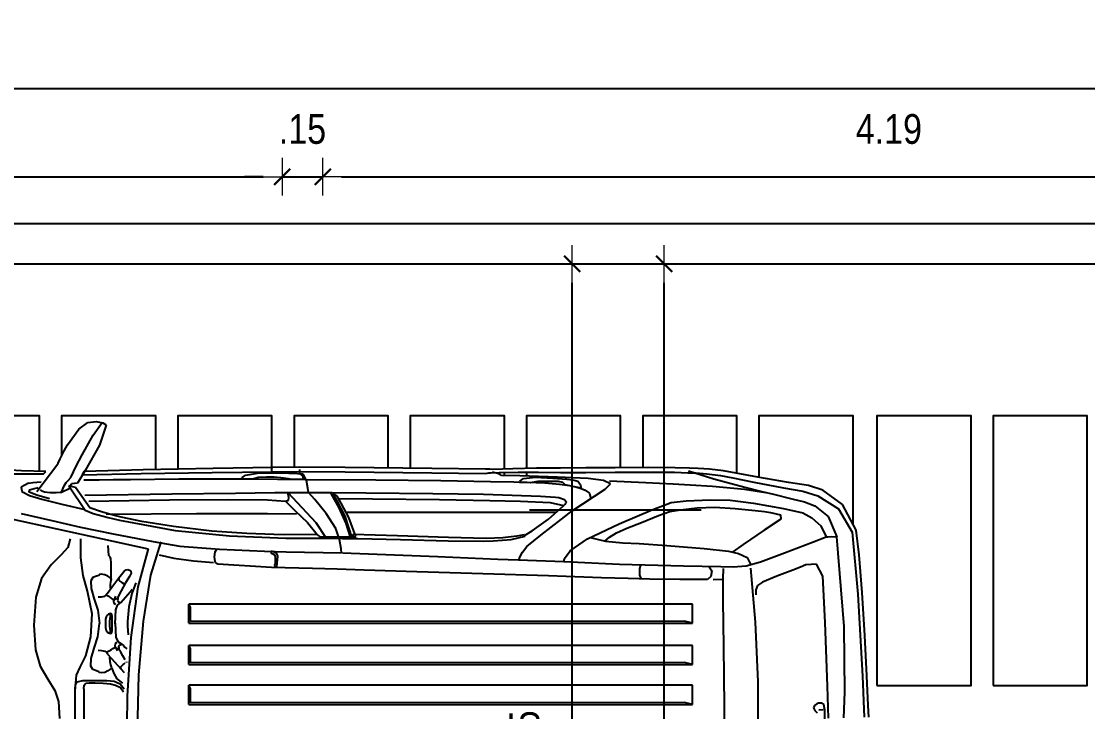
# Model space of a CAD drawing. Header units: millimetres. Extents: x -178 to 521, y -135 to 750.
# Drawn here: x 28.849 to 32.795, y 708.783 to 711.338 of the extents above; entities that cross this region are included whole.
import ezdxf

# ---------------------------------------------------------------- set-up
doc = ezdxf.new("R2010")
doc.units = ezdxf.units.MM
doc.header["$LTSCALE"] = 20
doc.header["$MEASUREMENT"] = 0
doc.header["$PDSIZE"] = -5
doc.layers.get('0').update_dxf_attribs({"linetype": 'CONTINUOUS'})
doc.layers.get('Defpoints').update_dxf_attribs({"linetype": 'CONTINUOUS'})
doc.layers.add('AR-ALV', color=5, linetype='CONTINUOUS')
doc.layers.add('E-Pen-C', color=4, linetype='CONTINUOUS', lineweight=15)
doc.layers.add('E-Pen-G', color=3, linetype='CONTINUOUS', lineweight=30)
doc.styles.add('F2', font='ARIALN.TTF')
doc.dimstyles.new('DIMENSION-1', dxfattribs={"dimtxt": 0.11, "dimasz": 0.07, "dimexe": 1, "dimexo": 0, "dimgap": 0.12, "dimtad": 1, "dimzin": 7, "dimdsep": 46, "dimtxsty": 'F2', "dimblk1": 'TRACO', "dimblk2": 'TRACO', "dimsah": 1, "dimcen": 1, "dimse1": 1, "dimse2": 1, "dimclrd": 256, "dimclre": 256, "dimclrt": 6, "dimadec": 0, "dimazin": 0, "dimtfac": 1, "dimtix": 1, "dimtmove": 2, "dimatfit": 3, "dimldrblk": 'TRACO', "dimfxl": 1, "dimtolj": 1, "dimtzin": 0, "dimarcsym": 0})

# ---------------------------------------------------------------- blocks, each defined once
blk = doc.blocks.new('Austin Mini dessus')
at = {"color": 8, "flags": 128}
for points in [[(3.5043, 3.0618), (3.503, 2.8311)], [(1.2927, 2.7938), (1.2904, 3.0155)], [(1.1008, 2.9854), (1.1008, 2.7686)], [(1.1326, 2.7677), (1.1326, 2.9863)], [(1.3308, 2.9266), (1.3369, 2.7159)], [(3.8763, 2.9214), (3.8745, 2.8469)], [(1.1013, 2.893), (1.1007, 2.7756)], [(1.0386, 2.8145), (1.0427, 2.877)], [(3.6279, 2.8795), (3.6277, 2.7413)], [(3.8333, 2.8378), (3.8378, 2.8476)], [(3.8378, 2.8476), (3.8458, 2.8564)], [(3.8688, 2.8456), (3.8527, 2.8468)], [(3.8745, 2.8469), (3.8712, 2.8257)], [(3.8888, 2.876), (3.8844, 2.7575)], [(3.9456, 2.8742), (3.9489, 2.78)], [(4.0141, 2.7205), (4.0208, 2.8728)], [(4.0372, 2.8721), (4.0353, 2.829)], [(1.0249, 2.7734), (1.0386, 2.8145)], [(1.521, 2.8252), (3.3849, 2.8252)], [(1.521, 2.8252), (3.3849, 2.8252)], [(1.521, 2.8252), (1.521, 2.7541)], [(3.3552, 2.8181), (1.5269, 2.8188)], [(1.5269, 2.8188), (1.5269, 2.7662)], [(3.3849, 2.8252), (3.3552, 2.8181)], [(3.3849, 2.8252), (3.3849, 2.7542)], [(3.503, 2.8311), (3.5007, 2.6103)], [(3.8369, 2.8289), (3.8333, 2.8378)], [(3.8449, 2.8226), (3.8369, 2.8289)], [(3.8518, 2.8207), (3.8449, 2.8226)], [(3.8621, 2.821), (3.8518, 2.8207)], [(3.8712, 2.8257), (3.8621, 2.821)], [(4.0353, 2.829), (4.0303, 2.7187)], [(0.9991, 2.7314), (1.0249, 2.7734)], [(1.1007, 2.7756), (1.1055, 2.717)], [(1.1008, 2.7686), (1.1016, 2.7527)], [(1.1326, 2.7677), (1.1344, 2.7534)], [(1.2676, 2.7483), (1.2824, 2.7671)], [(1.268, 2.7619), (1.2795, 2.7785)], [(1.307, 2.578), (1.2927, 2.7938)], [(1.5269, 2.7662), (1.521, 2.7541)], [(3.9489, 2.78), (3.9462, 2.5372)], [(0.9712, 2.6829), (0.9991, 2.7314)], [(1.1016, 2.7527), (1.1087, 2.7412)], [(1.1087, 2.7412), (1.1289, 2.7368)], [(1.1289, 2.7368), (1.2179, 2.7368)], [(1.1344, 2.7534), (1.1406, 2.7464)], [(1.1406, 2.7464), (1.1521, 2.7446)], [(1.1521, 2.7446), (1.1745, 2.745)], [(1.1745, 2.745), (1.2048, 2.7466)], [(1.2048, 2.7466), (1.2315, 2.7495)], [(1.2179, 2.7368), (1.2453, 2.7392)], [(1.2315, 2.7495), (1.2505, 2.7536)], [(1.2436, 2.7106), (1.2551, 2.7309)], [(1.2453, 2.7392), (1.2676, 2.7483)], [(1.2505, 2.7536), (1.268, 2.7619)], [(1.2551, 2.7309), (1.276, 2.7469)], [(3.3849, 2.7542), (1.521, 2.7542)], [(3.6277, 2.7413), (3.6181, 2.5203)], [(3.8844, 2.7575), (3.8754, 2.5224)], [(1.1055, 2.717), (1.1196, 2.6871)], [(1.1196, 2.6871), (1.1407, 2.6458)], [(1.1655, 2.6964), (1.1583, 2.6841)], [(1.1583, 2.6841), (1.1602, 2.6556)], [(1.1793, 2.701), (1.1655, 2.6964)], [(1.1879, 2.7044), (1.1793, 2.701)], [(1.1894, 2.7071), (1.1879, 2.7044)], [(1.1965, 2.7087), (1.1894, 2.7071)], [(1.2102, 2.7066), (1.1965, 2.7087)], [(1.2218, 2.7011), (1.2102, 2.7066)], [(1.2296, 2.696), (1.2218, 2.7011)], [(1.2336, 2.6927), (1.2296, 2.696)], [(1.2314, 2.6783), (1.2342, 2.6856)], [(1.235, 2.6895), (1.2336, 2.6927)], [(1.2342, 2.6856), (1.235, 2.6895)], [(1.2364, 2.6909), (1.2436, 2.7106)], [(1.2586, 2.6815), (1.2815, 2.7064)], [(1.2705, 2.6928), (1.2693, 2.6894)], [(1.2693, 2.6894), (1.2703, 2.6857)], [(1.2703, 2.6857), (1.2746, 2.681)], [(1.3369, 2.7159), (1.3537, 2.5166)], [(3.9974, 2.4164), (4.0141, 2.7205)], [(4.0303, 2.7187), (4.0227, 2.5701)], [(0.9535, 2.6232), (0.9712, 2.6829)], [(1.1407, 2.6458), (1.1591, 2.5751)], [(1.1602, 2.6556), (1.1712, 2.6165)], [(1.2206, 2.6388), (1.2344, 2.6544)], [(1.2283, 2.6506), (1.2286, 2.6664)], [(1.2286, 2.6664), (1.2314, 2.6783)], [(1.2344, 2.6544), (1.2586, 2.6815)], [(1.2767, 2.6451), (1.2691, 2.6322)], [(1.2746, 2.681), (1.2785, 2.6776)], [(1.286, 2.6602), (1.2767, 2.6451)], [(1.2785, 2.6776), (1.2823, 2.6745)], [(1.2823, 2.6745), (1.286, 2.6721)], [(1.2901, 2.67), (1.2902, 2.6692)], [(1.2903, 2.6674), (1.2901, 2.67)], [(1.2902, 2.6692), (1.2903, 2.6683)], [(1.2903, 2.6683), (1.2903, 2.6674)], [(1.521, 2.6777), (3.3849, 2.6777)], [(1.521, 2.6777), (1.521, 2.6065)], [(1.521, 2.6776), (3.3849, 2.6776)], [(3.3552, 2.6705), (1.5269, 2.6712)], [(1.5269, 2.6712), (1.5269, 2.6186)], [(3.3849, 2.6776), (3.3552, 2.6705)], [(3.3849, 2.6777), (3.3849, 2.6066)], [(0.9474, 2.5318), (0.9535, 2.6232)], [(1.1712, 2.6165), (1.184, 2.5749)], [(1.1861, 2.6248), (1.1983, 2.6254)], [(1.1983, 2.6254), (1.2099, 2.6274)], [(1.2099, 2.6274), (1.2179, 2.6325)], [(1.2173, 2.6328), (1.2174, 2.6346)], [(1.2179, 2.6325), (1.2173, 2.6328)], [(1.2174, 2.6346), (1.2206, 2.6388)], [(1.2179, 2.6307), (1.226, 2.6273)], [(1.226, 2.6273), (1.234, 2.623)], [(1.234, 2.623), (1.2401, 2.6184)], [(1.2401, 2.6184), (1.2445, 2.6153)], [(1.2445, 2.6153), (1.2492, 2.6149)], [(1.2478, 2.609), (1.2564, 2.6266)], [(1.2485, 2.5997), (1.2478, 2.609)], [(1.2492, 2.6149), (1.2546, 2.6166)], [(1.2546, 2.6166), (1.2595, 2.6184)], [(1.2595, 2.6184), (1.2623, 2.6189)], [(1.2623, 2.6189), (1.2632, 2.6189)], [(1.2632, 2.6157), (1.2624, 2.6105)], [(1.2624, 2.6105), (1.2647, 2.6055)], [(1.2639, 2.6197), (1.2632, 2.6157)], [(1.2691, 2.6322), (1.2637, 2.6225)], [(1.2637, 2.6225), (1.2638, 2.6219)], [(1.2638, 2.6219), (1.2639, 2.6197)], [(1.2647, 2.6055), (1.2732, 2.6021)], [(1.2732, 2.6021), (1.279, 2.6074)], [(1.279, 2.6074), (1.285, 2.6129)], [(1.285, 2.6129), (1.2921, 2.6194)], [(1.5269, 2.6186), (1.521, 2.6065)], [(3.3849, 2.6066), (1.521, 2.6066)], [(3.5007, 2.6103), (3.4987, 2.4401)], [(1.1591, 2.5751), (1.1632, 2.4901)], [(1.184, 2.5749), (1.1902, 2.5259)], [(1.255, 2.5958), (1.2485, 2.5997)], [(1.2487, 2.5245), (1.2515, 2.5771)], [(1.2515, 2.5771), (1.2598, 2.5934)], [(1.2598, 2.5934), (1.2732, 2.6021)], [(1.2952, 2.5513), (1.2971, 2.5676)], [(1.3331, 2.3893), (1.307, 2.578)], [(4.0227, 2.5701), (4.0132, 2.4114)], [(0.9547, 2.4275), (0.9474, 2.5318)], [(1.184, 2.4768), (1.1902, 2.5259)], [(1.2129, 2.5259), (1.213, 2.5337)], [(1.213, 2.5181), (1.2129, 2.5259)], [(1.213, 2.5337), (1.2135, 2.541)], [(1.2135, 2.541), (1.2142, 2.5468)], [(1.2142, 2.5468), (1.2153, 2.5514)], [(1.2153, 2.5514), (1.218, 2.556)], [(1.218, 2.556), (1.2242, 2.5604)], [(1.2242, 2.5604), (1.2316, 2.5628)], [(1.2242, 2.5604), (1.2279, 2.5607)], [(1.2279, 2.5607), (1.2312, 2.5579)], [(1.2293, 2.5353), (1.2287, 2.5263)], [(1.2287, 2.5263), (1.2293, 2.5172)], [(1.2305, 2.5442), (1.2293, 2.5353)], [(1.2319, 2.5522), (1.2305, 2.5442)], [(1.2312, 2.5579), (1.2319, 2.5522)], [(1.2316, 2.5628), (1.2362, 2.5607)], [(1.2362, 2.5607), (1.2378, 2.5522)], [(1.2378, 2.5522), (1.2378, 2.4996)], [(1.2487, 2.5272), (1.2506, 2.4745)], [(1.2945, 2.5182), (1.2946, 2.5357)], [(1.2946, 2.5357), (1.2952, 2.5513)], [(3.9462, 2.5372), (3.9187, 2.2052)], [(1.1632, 2.4901), (1.1462, 2.4053)], [(1.2135, 2.5107), (1.213, 2.5181)], [(1.2142, 2.505), (1.2135, 2.5107)], [(1.2153, 2.5004), (1.2142, 2.505)], [(1.218, 2.4957), (1.2153, 2.5004)], [(1.2242, 2.4914), (1.218, 2.4957)], [(1.2316, 2.489), (1.2242, 2.4914)], [(1.2279, 2.4911), (1.2242, 2.4914)], [(1.2312, 2.4938), (1.2279, 2.4911)], [(1.2293, 2.5172), (1.2305, 2.5078)], [(1.2305, 2.5078), (1.2319, 2.4996)], [(1.2319, 2.4996), (1.2312, 2.4938)], [(1.2362, 2.4911), (1.2316, 2.489)], [(1.2378, 2.4996), (1.2362, 2.4911)], [(1.2987, 2.4638), (1.2945, 2.5182)], [(1.3537, 2.5166), (1.3811, 2.3466)], [(1.521, 2.5246), (3.3849, 2.5246)], [(1.521, 2.5246), (3.3849, 2.5246)], [(1.521, 2.5246), (1.521, 2.4535)], [(3.3552, 2.5175), (1.5269, 2.5182)], [(1.5269, 2.5182), (1.5269, 2.4656)], [(3.3849, 2.5246), (3.3552, 2.5175)], [(3.3849, 2.5246), (3.3849, 2.4536)], [(3.6181, 2.5203), (3.6013, 2.3205)], [(3.8754, 2.5224), (3.8675, 2.3507)], [(1.1712, 2.4352), (1.184, 2.4768)], [(1.2447, 2.4518), (1.2434, 2.4425)], [(1.2514, 2.4554), (1.2447, 2.4518)], [(1.2506, 2.4745), (1.2571, 2.4576)], [(1.2571, 2.4576), (1.2692, 2.4481)], [(1.2605, 2.4451), (1.2692, 2.4481)], [(1.2692, 2.4481), (1.287, 2.4285)], [(1.3098, 2.4149), (1.2987, 2.4638)], [(1.5269, 2.4656), (1.521, 2.4535)], [(3.3849, 2.4536), (1.521, 2.4536)], [(0.9762, 2.3595), (0.9547, 2.4275)], [(1.1602, 2.3961), (1.1712, 2.4352)], [(1.1861, 2.427), (1.1983, 2.4265)], [(1.1983, 2.4265), (1.21, 2.4246)], [(1.21, 2.4246), (1.2177, 2.4194)], [(1.2177, 2.4194), (1.2172, 2.4191)], [(1.2172, 2.4191), (1.2172, 2.4174)], [(1.2172, 2.4174), (1.2201, 2.4129)], [(1.2178, 2.4212), (1.2248, 2.4245)], [(1.2201, 2.4129), (1.2359, 2.3915)], [(1.2248, 2.4245), (1.2303, 2.429)], [(1.2303, 2.429), (1.2352, 2.4335)], [(1.2352, 2.4335), (1.2399, 2.4364)], [(1.2399, 2.4364), (1.2445, 2.4366)], [(1.2434, 2.4425), (1.2511, 2.4245)], [(1.2445, 2.4366), (1.2498, 2.4346)], [(1.2498, 2.4346), (1.2546, 2.4325)], [(1.2546, 2.4325), (1.2574, 2.4319)], [(1.2574, 2.4319), (1.2583, 2.4319)], [(1.2579, 2.4403), (1.2605, 2.4451)], [(1.2585, 2.435), (1.2579, 2.4403)], [(1.259, 2.431), (1.2585, 2.435)], [(1.2586, 2.4282), (1.2588, 2.4289)], [(1.2704, 2.4052), (1.2586, 2.4282)], [(1.2588, 2.4289), (1.259, 2.431)], [(1.287, 2.4285), (1.3044, 2.4082)], [(1.3044, 2.4082), (1.3122, 2.3989)], [(1.3256, 2.3754), (1.3098, 2.4149)], [(3.4987, 2.4401), (3.4984, 2.3614)], [(3.6192, 2.401), (3.619, 2.419)], [(3.9754, 2.1881), (3.9974, 2.4164)], [(4.0132, 2.4114), (4.0023, 2.272)], [(1.1462, 2.4053), (1.1298, 2.3473)], [(1.1583, 2.3676), (1.1602, 2.3961)], [(1.1655, 2.3554), (1.1583, 2.3676)], [(1.2319, 2.3948), (1.2313, 2.3807)], [(1.2313, 2.3807), (1.2324, 2.3718)], [(1.2324, 2.3718), (1.2342, 2.3662)], [(1.2359, 2.3915), (1.262, 2.3561)], [(1.2619, 2.3648), (1.2664, 2.3692)], [(1.2664, 2.3692), (1.2729, 2.3742)], [(1.2871, 2.3751), (1.2704, 2.4052)], [(1.2729, 2.3742), (1.279, 2.3779)], [(1.279, 2.3779), (1.2846, 2.3787)], [(1.3014, 2.3519), (1.2871, 2.3751)], [(1.3706, 2.2486), (1.3331, 2.3893)], [(3.6261, 2.3848), (3.6192, 2.401)], [(3.6439, 2.372), (3.6261, 2.3848)], [(3.6968, 2.3507), (3.6439, 2.372)], [(1.0114, 2.309), (0.9762, 2.3595)], [(1.1298, 2.3473), (1.1216, 2.2828)], [(1.1793, 2.3508), (1.1655, 2.3554)], [(1.1879, 2.3474), (1.1793, 2.3508)], [(1.1894, 2.3447), (1.1879, 2.3474)], [(1.1965, 2.3431), (1.1894, 2.3447)], [(1.2102, 2.3451), (1.1965, 2.3431)], [(1.2218, 2.3507), (1.2102, 2.3451)], [(1.2296, 2.3558), (1.2218, 2.3507)], [(1.2336, 2.3591), (1.2296, 2.3558)], [(1.235, 2.3623), (1.2336, 2.3591)], [(1.2342, 2.3662), (1.234, 2.3268)], [(1.2342, 2.3662), (1.235, 2.3623)], [(1.2607, 2.3612), (1.2619, 2.3648)], [(1.2617, 2.3576), (1.2607, 2.3612)], [(1.262, 2.3561), (1.2817, 2.3316)], [(1.2817, 2.3316), (1.2889, 2.3268)], [(1.3075, 2.3397), (1.3014, 2.3519)], [(1.3019, 2.3278), (1.3066, 2.3322)], [(1.3066, 2.3322), (1.3075, 2.3397)], [(1.3811, 2.3466), (1.4186, 2.2238)], [(2.3653, 2.3341), (2.1695, 2.3277)], [(2.6091, 2.3418), (2.3653, 2.3341)], [(2.8528, 2.3496), (2.6091, 2.3418)], [(3.0481, 2.356), (2.8528, 2.3496)], [(3.147, 2.3596), (3.0481, 2.356)], [(3.2267, 2.3616), (3.147, 2.3596)], [(3.189, 2.3226), (3.1892, 2.3465)], [(3.1892, 2.3465), (3.1942, 2.3592)], [(3.3378, 2.3625), (3.2267, 2.3616)], [(3.4403, 2.3625), (3.3378, 2.3625)], [(3.4534, 2.352), (3.4403, 2.3625)], [(3.4471, 2.3159), (3.4563, 2.3312)], [(3.4563, 2.3312), (3.4534, 2.352)], [(3.462, 2.3625), (3.4984, 2.3614)], [(3.4984, 2.3614), (3.4988, 2.3509)], [(3.4988, 2.3509), (3.4997, 2.3317)], [(3.4997, 2.3317), (3.5002, 2.3223)], [(3.756, 2.3277), (3.6968, 2.3507)], [(3.8675, 2.3507), (3.8435, 2.3065)], [(1.0484, 2.2716), (1.0114, 2.309)], [(1.2334, 2.3009), (1.2323, 2.2864)], [(1.234, 2.3268), (1.2334, 2.3009)], [(1.2889, 2.3268), (1.2958, 2.3258)], [(1.2958, 2.3258), (1.3019, 2.3278)], [(1.4655, 2.2834), (1.5384, 2.2936)], [(1.5384, 2.2936), (1.6121, 2.3001)], [(1.6186, 2.2962), (1.6169, 2.2793)], [(1.6207, 2.3005), (1.6186, 2.2962)], [(1.6242, 2.304), (1.6207, 2.3005)], [(1.6285, 2.3056), (1.6242, 2.304)], [(1.8272, 2.3184), (1.6285, 2.3056)], [(1.9786, 2.3223), (1.8272, 2.3184)], [(1.8366, 2.3114), (1.8412, 2.3145)], [(1.8403, 2.3032), (1.8366, 2.3114)], [(1.8406, 2.2877), (1.8403, 2.3032)], [(1.8412, 2.3145), (1.8449, 2.3155)], [(1.8449, 2.3155), (1.8464, 2.3155)], [(1.8464, 2.3155), (1.8503, 2.2758)], [(2.0699, 2.3241), (1.9786, 2.3223)], [(2.1695, 2.3277), (2.0699, 2.3241)], [(2.6647, 2.2869), (2.7418, 2.2903)], [(2.7418, 2.2903), (2.9092, 2.2957)], [(2.9092, 2.2957), (3.1149, 2.3055)], [(2.9092, 2.2957), (2.9113, 2.2851)], [(3.1149, 2.3055), (3.3513, 2.3125)], [(3.1931, 2.3097), (3.189, 2.3226)], [(3.3513, 2.3125), (3.4895, 2.3152)], [(3.4895, 2.3152), (3.5356, 2.3154)], [(3.5356, 2.3154), (3.5836, 2.3116)], [(3.5836, 2.3116), (3.6368, 2.2975)], [(3.5868, 2.2811), (3.6013, 2.3081)], [(3.6368, 2.2975), (3.725, 2.2641)], [(3.7841, 2.317), (3.756, 2.3277)], [(3.8045, 2.308), (3.7841, 2.317)], [(3.8435, 2.3065), (3.8045, 2.308)], [(1.0731, 2.2446), (1.0484, 2.2716)], [(1.1216, 2.2828), (1.1216, 2.212)], [(1.2254, 2.2741), (1.2227, 2.2366)], [(1.2269, 2.2752), (1.2254, 2.2741)], [(1.2299, 2.279), (1.2269, 2.2752)], [(1.2323, 2.2864), (1.2299, 2.279)], [(1.4113, 2.2714), (1.4655, 2.2834)], [(1.4881, 2.2396), (1.6349, 2.2506)], [(1.6169, 2.2793), (1.619, 2.2606)], [(1.619, 2.2606), (1.6245, 2.2509)], [(1.6349, 2.2506), (1.8016, 2.2577)], [(1.8016, 2.2577), (1.881, 2.2603)], [(1.825, 2.2645), (1.8322, 2.2671)], [(1.8262, 2.2584), (1.825, 2.2645)], [(1.8375, 2.2613), (1.8262, 2.2584)], [(1.8322, 2.2671), (1.8383, 2.272)], [(1.847, 2.2665), (1.8375, 2.2613)], [(1.8383, 2.272), (1.8402, 2.2793)], [(1.8402, 2.2793), (1.8406, 2.2877)], [(1.8503, 2.2758), (1.847, 2.2665)], [(1.881, 2.2603), (2.0858, 2.2644)], [(2.0844, 2.2494), (2.0784, 2.2142)], [(2.0858, 2.2644), (2.0844, 2.2494)], [(2.0905, 2.2638), (2.4428, 2.2777)], [(2.4428, 2.2777), (2.6647, 2.2869)], [(2.7431, 2.2881), (2.7462, 2.2798)], [(2.7462, 2.2798), (2.7556, 2.2611)], [(2.7556, 2.2611), (2.7718, 2.2409)], [(2.9113, 2.2851), (2.9326, 2.256)], [(2.9326, 2.256), (2.9962, 2.2123)], [(3.4288, 2.2483), (3.5179, 2.2584)], [(3.5179, 2.2584), (3.5549, 2.2666)], [(3.5724, 2.2333), (3.5339, 2.2602)], [(3.5549, 2.2666), (3.5868, 2.2811)], [(3.725, 2.2641), (3.8293, 2.2244)], [(4.0023, 2.272), (3.9909, 2.1805)], [(0.8634, 2.1376), (1.3706, 2.2486)], [(1.0817, 2.212), (1.0731, 2.2446)], [(1.2411, 2.1935), (1.3891, 2.2224)], [(1.3891, 2.2224), (1.4881, 2.2396)], [(1.6721, 2.2014), (1.8808, 2.2103)], [(1.8808, 2.2103), (2.0035, 2.2094)], [(2.0035, 2.2094), (2.0815, 2.2103)], [(2.0784, 2.2142), (2.0651, 2.1737)], [(2.0815, 2.2103), (2.0895, 2.2105)], [(2.0895, 2.2105), (2.1118, 2.2109)], [(2.1118, 2.2109), (2.1463, 2.2115)], [(2.1463, 2.2115), (2.305, 2.215)], [(2.305, 2.215), (2.4809, 2.219)], [(2.4809, 2.219), (2.6134, 2.2208)], [(2.6213, 2.2106), (2.4818, 2.2073)], [(2.6134, 2.2208), (2.6469, 2.2196)], [(2.6829, 2.2085), (2.6213, 2.2106)], [(2.6469, 2.2196), (2.7143, 2.2143)], [(2.7143, 2.2143), (2.7654, 2.2024)], [(2.7718, 2.2409), (2.8239, 2.1987)], [(2.9962, 2.2123), (3.1134, 2.1564)], [(3.0068, 2.207), (3.0636, 2.2205)], [(3.0618, 2.2194), (3.0778, 2.2063)], [(3.0636, 2.2205), (3.1275, 2.2272)], [(3.1275, 2.2272), (3.1878, 2.23)], [(3.1878, 2.23), (3.29, 2.2366)], [(3.29, 2.2366), (3.4288, 2.2483)], [(3.6503, 2.1795), (3.5724, 2.2333)], [(3.8293, 2.2244), (3.8797, 2.2052)], [(1.1207, 2.1686), (1.2411, 2.1935)], [(1.2652, 2.143), (1.4713, 2.1819)], [(1.606, 2.1833), (1.4643, 2.1668)], [(1.4713, 2.1819), (1.6721, 2.2014)], [(1.7357, 2.1921), (1.606, 2.1833)], [(1.8362, 2.1961), (1.7357, 2.1921)], [(1.8766, 2.1969), (1.8362, 2.1961)], [(1.9967, 2.1959), (1.8766, 2.1969)], [(1.961, 2.1517), (1.9967, 2.1959)], [(1.9914, 2.152), (2.0269, 2.2058)], [(2.0102, 2.2055), (1.9967, 2.1959)], [(2.1294, 2.2062), (2.0102, 2.2055)], [(2.0651, 2.1737), (2.0297, 2.1186)], [(2.0987, 2.1289), (2.1242, 2.2089)], [(2.1021, 2.1554), (2.1177, 2.2065)], [(2.1389, 2.2041), (2.1134, 2.1336)], [(2.1242, 2.2089), (2.1389, 2.2041)], [(2.128, 2.1963), (2.1294, 2.2062)], [(2.2935, 2.2014), (2.128, 2.1963)], [(2.4818, 2.2073), (2.2935, 2.2014)], [(2.7355, 2.2029), (2.6829, 2.2085)], [(2.7627, 2.1969), (2.7355, 2.2029)], [(2.7654, 2.2024), (2.7627, 2.1969)], [(2.763, 2.2003), (2.7912, 2.1821)], [(2.7912, 2.1821), (2.8517, 2.139)], [(2.8239, 2.1987), (2.9002, 2.139)], [(3.0778, 2.2063), (3.1044, 2.19)], [(3.1044, 2.19), (3.1417, 2.1733)], [(3.1417, 2.1733), (3.1969, 2.1512)], [(3.7113, 2.1396), (3.6503, 2.1795)], [(3.8604, 2.1645), (3.8797, 2.2052)], [(3.8797, 2.2052), (3.8859, 2.2044)], [(3.8859, 2.2044), (3.9007, 2.2036)], [(3.8872, 2.13), (3.9187, 2.2052)], [(3.9007, 2.2036), (3.9187, 2.2052)], [(3.9249, 2.1008), (3.9754, 2.1881)], [(3.9909, 2.1805), (3.9406, 2.0845)], [(0.9014, 2.1189), (1.0142, 2.1447)], [(1.0142, 2.1447), (1.1207, 2.1686)], [(1.1678, 2.118), (1.2232, 2.1328)], [(1.2232, 2.1328), (1.2652, 2.143)], [(1.2712, 2.132), (1.241, 2.1243)], [(1.3475, 2.1478), (1.2712, 2.132)], [(1.4643, 2.1668), (1.3475, 2.1478)], [(1.9146, 2.1086), (1.961, 2.1517)], [(1.9396, 2.0961), (1.9914, 2.152)], [(2.0769, 2.098), (2.1021, 2.1554)], [(2.1134, 2.1336), (2.085, 2.08)], [(2.8517, 2.139), (2.9088, 2.0884)], [(2.9002, 2.139), (2.9394, 2.1086)], [(3.1134, 2.1564), (3.2381, 2.1037)], [(3.1969, 2.1512), (3.2592, 2.1261)], [(3.7107, 2.1235), (3.7113, 2.1396)], [(3.793, 2.1165), (3.8265, 2.1348)], [(3.8265, 2.1348), (3.8604, 2.1645)], [(1.0511, 2.0835), (1.1363, 2.104)], [(1.0772, 2.0166), (1.1373, 2.1061)], [(1.1544, 2.0979), (1.1018, 2.0227)], [(1.1373, 2.1061), (1.1678, 2.118)], [(1.1985, 2.1123), (1.1544, 2.0979)], [(1.241, 2.1243), (1.1985, 2.1123)], [(1.216, 2.1209), (1.5491, 2.1189)], [(1.5491, 2.1189), (1.8129, 2.1188)], [(1.8129, 2.1188), (1.9203, 2.1191)], [(1.8792, 2.0733), (1.9146, 2.1086)], [(1.8882, 2.0405), (1.9396, 2.0961)], [(2.0297, 2.1186), (1.9872, 2.0669)], [(2.0471, 2.045), (2.0769, 2.098)], [(2.0692, 2.0713), (2.0987, 2.1289)], [(2.1047, 2.1129), (2.4742, 2.1134)], [(2.4742, 2.1134), (2.7383, 2.1137)], [(2.7383, 2.1137), (2.8794, 2.1139)], [(2.7825, 2.1047), (3.4166, 2.1047)], [(2.9394, 2.1086), (3.062, 2.0282)], [(3.2381, 2.1037), (3.3067, 2.0774)], [(3.2592, 2.1261), (3.3014, 2.1112)], [(3.3014, 2.1112), (3.3411, 2.1043)], [(3.3411, 2.1043), (3.4025, 2.0974)], [(3.4025, 2.0974), (3.4682, 2.0952)], [(3.4682, 2.0952), (3.5432, 2.1001)], [(3.5432, 2.1001), (3.6174, 2.1074)], [(3.6102, 2.0798), (3.7219, 2.0993)], [(3.6174, 2.1074), (3.651, 2.1112)], [(3.651, 2.1112), (3.6741, 2.1142)], [(3.6741, 2.1142), (3.7107, 2.1235)], [(3.7219, 2.0993), (3.793, 2.1165)], [(3.8375, 2.0902), (3.8872, 2.13)], [(3.8485, 2.0526), (3.9249, 2.1008)], [(0.9036, 2.0367), (0.932, 2.0521)], [(0.932, 2.0521), (0.9769, 2.0648)], [(1.006, 2.0645), (0.959, 2.0503)], [(0.9769, 2.0648), (1.0511, 2.0835)], [(1.1518, 2.0725), (1.4497, 2.0682)], [(1.4497, 2.0682), (1.6696, 2.0663)], [(1.6696, 2.0663), (1.8124, 2.0677)], [(1.8124, 2.0677), (1.8792, 2.0733)], [(1.8792, 2.0733), (1.8898, 2.0695)], [(1.8917, 2.0596), (1.8882, 2.0405)], [(1.8898, 2.0695), (1.8917, 2.0596)], [(1.9872, 2.0669), (1.9647, 2.0412)], [(2.0542, 2.0453), (2.0692, 2.0713)], [(2.0706, 2.0548), (2.0542, 2.0453)], [(2.085, 2.08), (2.0706, 2.0548)], [(2.0774, 2.0623), (2.2014, 2.0637)], [(2.2014, 2.0637), (2.4493, 2.0668)], [(2.4493, 2.0668), (2.6356, 2.0705)], [(2.6356, 2.0705), (2.7481, 2.0732)], [(2.7183, 2.0504), (2.8223, 2.0539)], [(2.7481, 2.0732), (2.8587, 2.0775)], [(2.8223, 2.0539), (2.8776, 2.0574)], [(2.8587, 2.0775), (2.9076, 2.0883)], [(2.8776, 2.0574), (2.8901, 2.0597)], [(2.8901, 2.0597), (2.9115, 2.0664)], [(2.9122, 2.0845), (2.9088, 2.0884)], [(2.9115, 2.0664), (2.9182, 2.0768)], [(2.9154, 2.0806), (2.9122, 2.0845)], [(2.9182, 2.0768), (2.9154, 2.0806)], [(3.0039, 2.0429), (3.008, 2.0596)], [(3.3067, 2.0774), (3.361, 2.072)], [(3.361, 2.072), (3.4507, 2.0681)], [(3.4507, 2.0681), (3.525, 2.0686)], [(3.525, 2.0686), (3.6102, 2.0798)], [(3.6846, 2.0471), (3.7528, 2.064)], [(3.7528, 2.064), (3.8, 2.0757)], [(3.7937, 2.0359), (3.8485, 2.0526)], [(3.8, 2.0757), (3.8375, 2.0902)], [(3.9406, 2.0845), (3.8672, 2.0324)], [(0.9015, 2.0205), (0.9036, 2.0367)], [(0.9284, 2.0063), (0.9015, 2.0205)], [(0.959, 2.0503), (0.9308, 2.0393)], [(0.9308, 2.0393), (0.932, 2.031)], [(0.932, 2.031), (0.9488, 2.0255)], [(0.9488, 2.0255), (0.9598, 2.0229)], [(0.9589, 2.0374), (1.0093, 1.97)], [(0.9598, 2.0229), (0.9637, 2.0221)], [(0.9712, 2.0303), (0.975, 2.0331)], [(0.975, 2.0331), (0.9869, 2.0382)], [(0.9869, 2.0382), (1.0083, 2.0409)], [(1.0083, 2.0409), (1.031, 2.0405)], [(1.031, 2.0405), (1.0455, 2.0396)], [(1.0455, 2.0396), (1.0506, 2.0392)], [(1.0506, 2.0392), (1.0806, 2.025)], [(1.0506, 2.0392), (1.0594, 2.0164)], [(1.0594, 2.0164), (1.0677, 2.0031)], [(1.1018, 2.0227), (1.0772, 2.0166)], [(1.0806, 2.025), (1.0877, 2.0092)], [(1.1368, 2.0506), (1.4588, 2.0461)], [(1.4588, 2.0461), (1.6944, 2.0429)], [(1.6944, 2.0429), (1.839, 2.0411)], [(1.839, 2.0411), (1.8882, 2.0405)], [(1.8882, 2.0405), (2.0521, 2.0412)], [(1.9618, 2.0246), (1.9568, 1.9964)], [(1.9647, 2.0412), (1.9618, 2.0246)], [(2.0521, 2.0412), (2.1763, 2.0418)], [(2.1763, 2.0418), (2.4248, 2.0438)], [(2.4248, 2.0438), (2.6113, 2.0468)], [(2.6113, 2.0468), (2.7183, 2.0504)], [(2.8935, 2.0098), (2.9302, 2.0151)], [(2.913, 2.0128), (2.9118, 2.0096)], [(2.9725, 2.0244), (2.913, 2.0128)], [(2.9302, 2.0151), (2.9574, 2.0204)], [(2.9574, 2.0204), (2.9729, 2.0257)], [(2.9698, 2.01), (2.9725, 2.0244)], [(2.9729, 2.0257), (2.9874, 2.0323)], [(2.9874, 2.0323), (3.0039, 2.0429)], [(3.062, 2.0282), (3.0814, 2.0091)], [(3.3759, 2.0118), (3.4593, 2.0176)], [(3.4593, 2.0176), (3.5777, 2.0285)], [(3.4639, 1.9896), (3.5784, 2.0204)], [(3.5777, 2.0285), (3.6563, 2.0402)], [(3.5784, 2.0204), (3.6421, 2.0366)], [(3.6114, 2.0021), (3.722, 2.0234)], [(3.6421, 2.0366), (3.6846, 2.0471)], [(3.722, 2.0234), (3.7937, 2.0359)], [(3.8141, 2.0148), (3.7404, 2.0035)], [(3.8672, 2.0324), (3.8141, 2.0148)], [(0.9284, 2.0063), (0.9435, 2.0041)], [(0.9435, 2.0041), (0.9588, 2.0023)], [(0.9588, 2.0023), (0.9744, 2.0007)], [(1.0677, 2.0031), (1.0753, 1.9968)], [(1.0753, 1.9968), (1.0842, 1.9851)], [(1.0842, 1.9851), (1.0947, 1.9644)], [(1.1088, 2.0056), (1.0877, 2.0092)], [(1.1378, 1.9593), (1.1088, 2.0056)], [(1.1339, 1.9626), (1.1261, 1.9756)], [(1.1261, 1.9756), (1.3452, 1.9705)], [(1.1323, 1.9939), (1.1889, 1.9933)], [(1.1889, 1.9933), (1.2417, 1.9931)], [(1.2417, 1.9931), (1.3059, 1.9922)], [(1.3059, 1.9922), (1.4847, 1.9901)], [(1.4847, 1.9901), (1.6616, 1.9901)], [(1.6616, 1.9901), (1.7416, 1.9904)], [(1.7576, 1.9915), (1.716, 1.9911)], [(1.716, 1.9911), (1.717, 1.9861)], [(1.717, 1.9861), (1.7313, 1.9762)], [(1.7313, 1.9762), (1.7757, 1.9693)], [(1.7416, 1.9904), (1.9551, 1.9922)], [(1.7781, 1.9852), (1.7576, 1.9915)], [(1.8082, 1.9835), (1.7781, 1.9852)], [(1.8354, 1.9836), (1.8082, 1.9835)], [(1.8622, 1.9859), (1.8354, 1.9836)], [(1.8896, 1.9901), (1.8622, 1.9859)], [(1.9022, 1.9924), (1.8896, 1.9901)], [(1.9455, 1.9924), (1.9022, 1.9924)], [(1.9326, 1.9722), (1.942, 1.9796)], [(1.942, 1.9796), (1.9455, 1.9924)], [(1.9568, 1.9964), (1.9445, 1.9728)], [(1.9551, 1.9922), (2.2129, 1.9935)], [(2.2129, 1.9935), (2.454, 1.9966)], [(2.454, 1.9966), (2.638, 1.9996)], [(2.638, 1.9996), (2.7242, 2.001)], [(2.675, 1.9758), (2.6644, 1.9706)], [(2.6783, 1.978), (2.675, 1.9758)], [(2.7462, 1.9796), (2.6783, 1.978)], [(2.7242, 2.001), (2.7732, 2.0021)], [(2.7845, 2.0049), (2.7449, 2.0039)], [(2.7449, 2.0039), (2.7458, 1.9984)], [(2.7458, 1.9984), (2.7598, 1.9884)], [(2.8855, 1.9835), (2.7462, 1.9796)], [(2.7598, 1.9884), (2.8041, 1.984)], [(2.7732, 2.0021), (2.8386, 2.0052)], [(2.8122, 1.9999), (2.7845, 2.0049)], [(2.8041, 1.984), (2.8678, 1.9873)], [(2.8551, 1.9997), (2.8122, 1.9999)], [(2.8386, 2.0052), (2.8935, 2.0098)], [(2.8891, 2.0005), (2.8551, 1.9997)], [(2.8678, 1.9873), (2.9199, 1.9916)], [(2.9993, 1.9886), (2.8855, 1.9835)], [(2.9053, 2.0037), (2.8891, 2.0005)], [(2.9118, 2.0096), (2.9053, 2.0037)], [(2.9199, 1.9916), (2.9416, 1.9938)], [(2.9416, 1.9938), (2.9606, 1.9993)], [(2.9606, 1.9993), (2.9698, 2.01)], [(3.0563, 1.9962), (2.9993, 1.9886)], [(3.0814, 2.0091), (3.0563, 1.9962)], [(3.0784, 1.9981), (3.2127, 2.0036)], [(3.2127, 2.0036), (3.3138, 2.0086)], [(3.3138, 2.0086), (3.3759, 2.0118)], [(3.3706, 1.9603), (3.4639, 1.9896)], [(3.4375, 1.9711), (3.4886, 1.9776)], [(3.4886, 1.9776), (3.5337, 1.986)], [(3.5337, 1.986), (3.6114, 2.0021)], [(3.6262, 1.9845), (3.5466, 1.9696)], [(3.7404, 2.0035), (3.6262, 1.9845)], [(0.902, 1.9603), (0.8406, 1.9574)], [(0.8745, 1.9713), (0.9836, 1.9722)], [(0.9918, 1.9626), (0.902, 1.9603)], [(0.9836, 1.9722), (0.9918, 1.9626)], [(1.0093, 1.97), (1.0326, 1.939)], [(1.0326, 1.939), (1.0383, 1.9315)], [(1.0947, 1.9644), (1.1035, 1.9457)], [(1.1035, 1.9457), (1.127, 1.9007)], [(1.3518, 1.9569), (1.1339, 1.9626)], [(1.1905, 1.8654), (1.1378, 1.9593)], [(1.3452, 1.9705), (1.6075, 1.9666)], [(1.6114, 1.9519), (1.3518, 1.9569)], [(1.6075, 1.9666), (1.8305, 1.9642)], [(1.8317, 1.9484), (1.6114, 1.9519)], [(1.7757, 1.9693), (1.8394, 1.9681)], [(1.8305, 1.9642), (1.9317, 1.9633)], [(1.9317, 1.9469), (1.8317, 1.9484)], [(1.8394, 1.9681), (1.8918, 1.9688)], [(1.8918, 1.9688), (1.9135, 1.9694)], [(1.9135, 1.9694), (1.9326, 1.9722)], [(1.9321, 1.971), (1.9317, 1.9551)], [(1.9317, 1.9633), (2.0998, 1.9648)], [(2.1, 1.9484), (1.9317, 1.9469)], [(1.9445, 1.9728), (1.9321, 1.971)], [(2.0998, 1.9648), (2.4205, 1.9678)], [(2.421, 1.9514), (2.1, 1.9484)], [(2.4205, 1.9678), (2.618, 1.9704)], [(2.6186, 1.954), (2.421, 1.9514)], [(2.618, 1.9704), (2.6248, 1.9694)], [(2.627, 1.9542), (2.6186, 1.954)], [(2.6248, 1.9694), (2.6309, 1.9675)], [(2.6353, 1.9546), (2.627, 1.9542)], [(2.6309, 1.9675), (2.6377, 1.9674)], [(2.6436, 1.9556), (2.6353, 1.9546)], [(2.6377, 1.9674), (2.6698, 1.9667)], [(2.7208, 1.9527), (2.6436, 1.9556)], [(2.6644, 1.9706), (2.6452, 1.9652)], [(2.6698, 1.9667), (2.7401, 1.9651)], [(2.808, 1.9509), (2.7208, 1.9527)], [(2.7401, 1.9651), (2.8147, 1.9659)], [(2.8968, 1.9503), (2.808, 1.9509)], [(2.8147, 1.9659), (2.8968, 1.9668)], [(2.8968, 1.9668), (2.9905, 1.9663)], [(2.9905, 1.9499), (2.8968, 1.9503)], [(2.9905, 1.9663), (3.0983, 1.9654)], [(3.0983, 1.949), (2.9905, 1.9499)], [(3.0983, 1.9654), (3.2215, 1.965)], [(3.2215, 1.9486), (3.0983, 1.949)], [(3.2215, 1.965), (3.3188, 1.9659)], [(3.3211, 1.9494), (3.2215, 1.9486)], [(3.3188, 1.9659), (3.3675, 1.9676)], [(3.3742, 1.9509), (3.3211, 1.9494)], [(3.3675, 1.9676), (3.3972, 1.9685)], [(3.4063, 1.9517), (3.3742, 1.9509)], [(3.3972, 1.9685), (3.4375, 1.9711)], [(3.448, 1.9543), (3.4063, 1.9517)], [(3.5003, 1.961), (3.448, 1.9543)], [(3.5466, 1.9696), (3.5003, 1.961)], [(1.0383, 1.9315), (1.0455, 1.9166)], [(1.0455, 1.9166), (1.0602, 1.8867)], [(1.127, 1.9007), (1.1671, 1.8287)], [(1.0602, 1.8867), (1.0718, 1.8645)], [(1.0718, 1.8645), (1.1137, 1.8064)], [(1.2159, 1.792), (1.1905, 1.8654)], [(1.1671, 1.8287), (1.2, 1.7814)], [(1.1137, 1.8064), (1.1476, 1.7819)], [(1.1476, 1.7819), (1.1788, 1.7779)], [(1.1788, 1.7779), (1.2025, 1.7823)], [(1.2025, 1.7823), (1.2133, 1.7887)], [(1.2133, 1.7887), (1.2159, 1.792)]]:
    blk.add_lwpolyline(points, dxfattribs=at)
blk = doc.blocks.new('TRACO')
at = {"layer": 'E-Pen-C'}
for p, q in [((0, 1), (0, -1)), ((-1, 0), (1, 0))]:
    blk.add_line(p, q, dxfattribs=at)
at = {"layer": 'E-Pen-G'}
blk.add_line((-0.424, -0.424), (0.424, 0.424), dxfattribs=at)
blk = doc.blocks.new('*D673')
at = {"lineweight": -2}
blk.add_line((30.8875, 706.96), (30.8875, 710.37), dxfattribs=at)
at = {"layer": 'Defpoints', "color": 0}
for p in [(25.4035, 710.44), (30.8875, 710.44), (29.8806, 706.89)]:
    blk.add_point(p, dxfattribs=at)
at = {"lineweight": -2, "xscale": 0.07, "yscale": 0.07, "zscale": 0.07}
for p, rotation in [((30.8875, 710.44), 90), ((30.8875, 706.89), 270)]:
    blk.add_blockref('TRACO', p, dxfattribs=dict(at, rotation=rotation))
at = {"color": 6, "insert": (30.7113, 708.665), "char_height": 0.11, "attachment_point": 5, "rotation": 90, "style": 'F2'}
blk.add_mtext('\\A1;3.55', dxfattribs=at)
blk = doc.blocks.new('*D557')
at = {"lineweight": -2}
blk.add_line((31.228, 703.81), (31.228, 710.37), dxfattribs=at)
at = {"layer": 'Defpoints', "color": 0}
for p in [(31.228, 710.44), (31.44, 710.44), (32.09, 703.74)]:
    blk.add_point(p, dxfattribs=at)
at = {"lineweight": -2, "xscale": 0.07, "yscale": 0.07, "zscale": 0.07}
for p, rotation in [((31.228, 710.44), 90), ((31.228, 703.74), 270)]:
    blk.add_blockref('TRACO', p, dxfattribs=dict(at, rotation=rotation))
at = {"color": 6, "insert": (31.0519, 707.09), "char_height": 0.11, "attachment_point": 5, "rotation": 90, "style": 'F2'}
blk.add_mtext('\\A1;6.70', dxfattribs=at)
blk = doc.blocks.new('*D566')
at = {"linetype": 'Continuous', "lineweight": -2}
blk.add_line((26.6844, 710.7629), (29.7444, 710.7629), dxfattribs=at)
at = {"layer": 'Defpoints', "color": 0, "linetype": 'Continuous'}
for p in [(29.8144, 710.7629), (26.6144, 708.94), (29.8144, 706.74)]:
    blk.add_point(p, dxfattribs=at)
at = {"linetype": 'Continuous', "lineweight": -2, "xscale": 0.07, "yscale": 0.07, "zscale": 0.07, "rotation": 180}
blk.add_blockref('TRACO', (26.6144, 710.7629), dxfattribs=at)
at = {"linetype": 'Continuous', "lineweight": -2, "xscale": 0.07, "yscale": 0.07, "zscale": 0.07}
blk.add_blockref('TRACO', (29.8144, 710.7629), dxfattribs=at)
at = {"color": 6, "linetype": 'Continuous', "insert": (28.2144, 710.939), "char_height": 0.11, "attachment_point": 5, "style": 'F2'}
blk.add_mtext('\\A1;3.20', dxfattribs=at)
blk = doc.blocks.new('*D708')
at = {"linetype": 'Continuous', "lineweight": -2}
for p, q in [((29.7444, 710.7629), (29.6744, 710.7629)), ((29.8144, 710.7629), (29.9644, 710.7629)), ((30.0344, 710.7629), (30.1044, 710.7629))]:
    blk.add_line(p, q, dxfattribs=at)
at = {"layer": 'Defpoints', "color": 0, "linetype": 'Continuous'}
for p in [(29.9644, 710.7629), (29.9644, 706.89), (29.8144, 706.74)]:
    blk.add_point(p, dxfattribs=at)
at = {"linetype": 'Continuous', "lineweight": -2, "xscale": 0.07, "yscale": 0.07, "zscale": 0.07}
blk.add_blockref('TRACO', (29.8144, 710.7629), dxfattribs=at)
at = {"linetype": 'Continuous', "lineweight": -2, "xscale": 0.07, "yscale": 0.07, "zscale": 0.07, "rotation": 180}
blk.add_blockref('TRACO', (29.9644, 710.7629), dxfattribs=at)
at = {"color": 6, "linetype": 'Continuous', "insert": (29.8894, 710.939), "char_height": 0.11, "attachment_point": 5, "style": 'F2'}
blk.add_mtext('\\A1;.15', dxfattribs=at)
blk = doc.blocks.new('*D709')
at = {"linetype": 'Continuous', "lineweight": -2}
blk.add_line((30.0344, 710.7629), (34.0844, 710.7629), dxfattribs=at)
at = {"layer": 'Defpoints', "color": 0, "linetype": 'Continuous'}
for p in [(34.1544, 710.7629), (34.1544, 710.44), (29.9644, 706.89)]:
    blk.add_point(p, dxfattribs=at)
at = {"linetype": 'Continuous', "lineweight": -2, "xscale": 0.07, "yscale": 0.07, "zscale": 0.07, "rotation": 180}
blk.add_blockref('TRACO', (29.9644, 710.7629), dxfattribs=at)
at = {"linetype": 'Continuous', "lineweight": -2, "xscale": 0.07, "yscale": 0.07, "zscale": 0.07}
blk.add_blockref('TRACO', (34.1544, 710.7629), dxfattribs=at)
at = {"color": 6, "linetype": 'Continuous', "insert": (32.0594, 710.939), "char_height": 0.11, "attachment_point": 5, "style": 'F2'}
blk.add_mtext('\\A1;4.19', dxfattribs=at)
blk = doc.blocks.new('*D710')
at = {"linetype": 'Continuous', "lineweight": -2}
blk.add_line((9.3744, 711.0898), (34.2344, 711.0898), dxfattribs=at)
at = {"layer": 'Defpoints', "color": 0, "linetype": 'Continuous'}
for p in [(34.3044, 711.0898), (9.3044, 710.59), (34.3044, 710.59)]:
    blk.add_point(p, dxfattribs=at)
at = {"linetype": 'Continuous', "lineweight": -2, "xscale": 0.07, "yscale": 0.07, "zscale": 0.07, "rotation": 180}
blk.add_blockref('TRACO', (9.3044, 711.0898), dxfattribs=at)
at = {"linetype": 'Continuous', "lineweight": -2, "xscale": 0.07, "yscale": 0.07, "zscale": 0.07}
blk.add_blockref('TRACO', (34.3044, 711.0898), dxfattribs=at)
at = {"color": 6, "linetype": 'Continuous', "insert": (22.9544, 711.266), "char_height": 0.11, "attachment_point": 5, "style": 'F2'}
blk.add_mtext('\\A1;25.00', dxfattribs=at)

msp = doc.modelspace()

# ---------------------------------------------------------------- linework, layer by layer
at = {"color": 5, "linetype": 'Continuous'}
for p, q in [((9.3044, 710.59), (34.3044, 710.59)), ((9.4544, 710.44), (34.1544, 710.44))]:
    msp.add_line(p, q, dxfattribs=at)
at = {"layer": 'AR-ALV', "color": 8, "linetype": 'Continuous'}
for points in [[(28.9166, 709.6728), (28.9166, 709.8782), (28.5683, 709.8782), (28.5683, 709.6914)], [(29.3467, 709.6788), (29.3467, 709.8782), (28.9984, 709.8782), (28.9984, 709.7287)], [(29.7767, 709.6665), (29.7767, 709.8782), (29.4284, 709.8782), (29.4284, 709.6804)], [(30.2068, 709.685), (30.2068, 709.8782), (29.8585, 709.8782), (29.8585, 709.6876)], [(30.6368, 709.6809), (30.6368, 709.8782), (30.2885, 709.8782), (30.2885, 709.6842)], [(31.0669, 709.6859), (31.0669, 709.8782), (30.7186, 709.8782), (30.7186, 709.6832)], [(31.4969, 709.6647), (31.4969, 709.8782), (31.1486, 709.8782), (31.1486, 709.6862)], [(31.927, 709.4765), (31.927, 709.8782), (31.5787, 709.8782), (31.5787, 709.6496)], [(29.8585, 709.6713), (29.8585, 709.6655)], [(30.6368, 709.6565), (30.6368, 709.6686)], [(30.7186, 709.6694), (30.7186, 709.6545)]]:
    msp.add_lwpolyline(points, dxfattribs=at)
for points in [[(32.0152, 708.8792), (32.3635, 708.8792), (32.3635, 709.8782), (32.0152, 709.8782)], [(32.0152, 708.8792), (32.3635, 708.8792), (32.3635, 709.8782), (32.0152, 709.8782)], [(32.4452, 708.8792), (32.7936, 708.8792), (32.7936, 709.8782), (32.4452, 709.8782)]]:
    msp.add_lwpolyline(points, close=True, dxfattribs=at)

# ---------------------------------------------------------------- block references
at = {"color": 8, "xscale": -1, "rotation": 180}
msp.add_blockref('Austin Mini dessus', (27.9477, 711.6348), dxfattribs=at)

# ---------------------------------------------------------------- dimensions: what is measured, and where the dimension line sits
at = {"color": 2, "linetype": 'Continuous'}
dim = msp.add_linear_dim(base=(34.3044, 711.0898), p1=(9.3044, 710.59), p2=(34.3044, 710.59), dimstyle='DIMENSION-1', dxfattribs=at)
dim.commit()
dim.dimension.update_dxf_attribs({"geometry": '*D710', "text_midpoint": (22.9544, 711.266), "dimtype": 160})
at = {"color": 5, "linetype": 'Continuous'}
for base, p1, p2, picture, middle in [((29.8144, 710.7629), (26.6144, 708.94), (29.8144, 706.74), '*D566', (28.2144, 710.939)), ((29.9644, 710.7629), (29.8144, 706.74), (29.9644, 706.89), '*D708', (29.8894, 710.939)), ((34.1544, 710.7629), (29.9644, 706.89), (34.1544, 710.44), '*D709', (32.0594, 710.939))]:
    dim = msp.add_linear_dim(base=base, p1=p1, p2=p2, dimstyle='DIMENSION-1', dxfattribs=at)
    dim.commit()
    dim.dimension.update_dxf_attribs({"geometry": picture, "text_midpoint": middle})
at = {"color": 4}
for base, p1, p2, picture, middle in [((30.8875, 710.44), (29.8806, 706.89), (25.4035, 710.44), '*D673', (30.7113, 708.665)), ((31.228, 710.44), (32.09, 703.74), (31.44, 710.44), '*D557', (31.0519, 707.09))]:
    dim = msp.add_linear_dim(base=base, p1=p1, p2=p2, angle=270, dimstyle='DIMENSION-1', dxfattribs=at)
    dim.commit()
    dim.dimension.update_dxf_attribs({"geometry": picture, "text_midpoint": middle})

doc.saveas('drawing.dxf')
